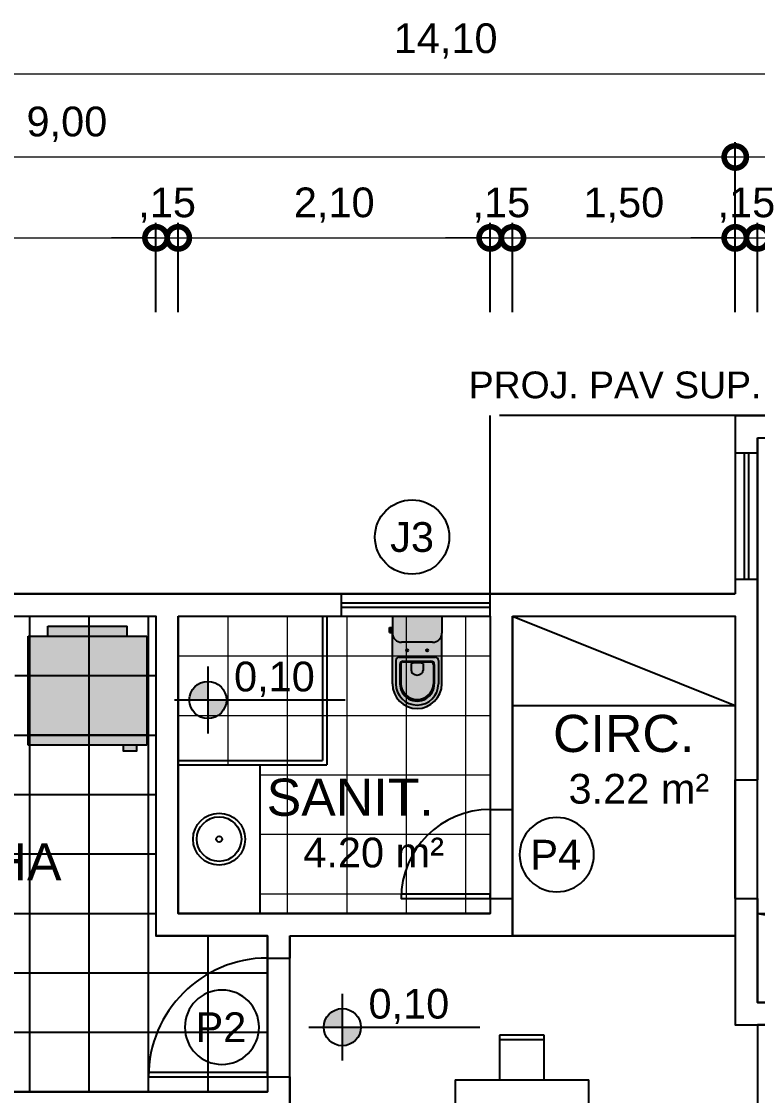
# Model space of a CAD drawing. Header units: metres. Extents: x 47355 to 47486, y 23364 to 23450.
# Drawn here: x 47371.01 to 47375.96, y 23400.64 to 23407.87 of the extents above; entities that cross this region are included whole.
import ezdxf
from ezdxf.enums import TextEntityAlignment as Align

# ---------------------------------------------------------------- set-up
doc = ezdxf.new("R2010")
doc.units = ezdxf.units.M
doc.header["$LTSCALE"] = 0.25
doc.linetypes.add('DASHDOT2', pattern=[12.7, 6.35, -3.175, 0, -3.175])
doc.layers.add('ARQ_0_AREAS', color=7, linetype='Continuous', true_color=0x5a1694, plot=False)
for name, color, linetype in [('ARQ_ALV CT', 4, 'Continuous'), ('ARQ_ALV VS', 2, 'Continuous'), ('ARQ_ESQ CT', 2, 'Continuous'), ('ARQ_MOB 01', 1, 'Continuous'), ('ARQ_MOB 02', 2, 'Continuous'), ('ARQ_PISO 01', 1, 'Continuous'), ('ARQ_PROJ SUP', 1, 'DASHDOT2'), ('ARQ_SAN 01', 1, 'Continuous'), ('ARQ_SAN 02', 2, 'Continuous'), ('ARQ_SIMB 01', 1, 'Continuous'), ('ARQ_TXT 01', 1, 'Continuous'), ('SIMB_01', 1, 'Continuous'), ('SIMB_02', 2, 'Continuous'), ('SIMB_PREENCHIMENTO', 253, 'Continuous'), ('SIMB_TXT', 1, 'Continuous')]:
    doc.layers.add(name, color=color, linetype=linetype)
doc.layers.add('ARQ_CINZA 03', color=252, linetype='Continuous', lineweight=9)
doc.layers.add('ARQ_COTA_AZUL', color=7, linetype='Continuous', lineweight=20, true_color=0x26d968)
doc.styles.add('Annot_1.8mm', font='arial.ttf', dxfattribs={"height": 1.8})
doc.styles.add('Annot_2.0mm', font='arial.ttf', dxfattribs={"height": 2})
doc.styles.add('Annot_2.5mm', font='arial.ttf', dxfattribs={"height": 2.5})
doc.styles.add('cota', font='arial.ttf')
doc.styles.add('SIMB', font='arial.ttf')
doc.dimstyles.new('Info 01 - annot', dxfattribs={"dimtxt": 2, "dimasz": 3, "dimexe": 1, "dimexo": 1, "dimgap": 1, "dimtad": 1, "dimzin": 4, "dimtxsty": 'cota', "dimblk": 'DOTSMALL', "dimcen": 2, "dimdle": 1, "dimclrd": 256, "dimclre": 256, "dimclrt": 1, "dimazin": 2, "dimtfac": 0.09, "dimtix": 1, "dimtmove": 2, "dimatfit": 2, "dimfxl": 5, "dimfxlon": 1, "dimtolj": 1, "dimtzin": 4, "dimlwd": -1, "dimarcsym": 1})

# ---------------------------------------------------------------- blocks, each defined once
blk = doc.blocks.new('g80')
at = {"true_color": 0xffffff}
h = blk.add_hatch(color=7, dxfattribs=at)
h.dxf.hatch_style = 1
h.paths.add_polyline_path([(0, -0.7333), (0.0667, -0.7333), (0.0667, -0.7733), (0.16, -0.7733), (0.16, -0.7333), (0.8, -0.7333), (0.8, 0), (0.6667, 0), (0.6667, 0.0667), (0.1333, 0.0667), (0.1333, 0), (0, 0)])
at = {"layer": 'ARQ_MOB 02'}
for p, q in [((0, 0), (0, -0.7333)), ((0.8, 0), (0, 0)), ((0.1333, 0), (0.1333, 0.0667)), ((0.6667, 0.0667), (0.1333, 0.0667)), ((0.6667, 0), (0.6667, 0.0667)), ((0.8, -0.7333), (0.8, 0)), ((0, -0.6667), (0.8, -0.6667)), ((0, -0.7333), (0.8, -0.7333))]:
    blk.add_line(p, q, dxfattribs=at)
blk.add_lwpolyline([(0.0667, -0.7333), (0.16, -0.7333), (0.16, -0.7733), (0.0667, -0.7733)], close=True, dxfattribs=at)
blk = doc.blocks.new('*U15')
at = {"layer": 'SIMB_02'}
blk.add_circle((0, 0), 2.5, dxfattribs=at)
at = {"layer": 'SIMB_TXT', "style": 'SIMB'}
blk.add_attdef('CDESQ', text='', height=2, dxfattribs=at).set_placement((0, 0), align=Align.MIDDLE_CENTER)
blk = doc.blocks.new('VASO_BELL')
at = {"true_color": 0xffffff}
h = blk.add_hatch(color=7, dxfattribs=at)
h.dxf.hatch_style = 1
edge = h.paths.add_edge_path()
edge.add_line((0, 0), (0.37, 0))
edge.add_line((0.37, 0), (0.37, -0.126))
edge.add_line((0.37, -0.126), (0.37, -0.505))
edge.add_arc((0.185, -0.505), 0.185, 180, 360, ccw=False)
edge.add_line((0, -0.505), (0, -0.126))
edge.add_line((0, -0.126), (0, 0))
h = blk.add_hatch(color=7, dxfattribs=at)
h.dxf.hatch_style = 1
h.paths.add_polyline_path([(-0.0067, -0.0855), (-0.0217, -0.0855), (-0.0217, -0.1205), (-0.0067, -0.1205)])
h = blk.add_hatch(color=7, dxfattribs=at)
h.dxf.hatch_style = 1
h.paths.add_polyline_path([(0, -0.089), (-0.0067, -0.089), (-0.0067, -0.1171), (0, -0.1171)])
at = {"layer": 'ARQ_SAN 01'}
for p, q in [((0.0565, -0.3611), (0.0565, -0.505)), ((0.0625, -0.3611), (0.0625, -0.505)), ((0.0815, -0.3361), (0.2885, -0.3361)), ((0.0815, -0.3421), (0.2885, -0.3421)), ((0.141, -0.3532), (0.141, -0.4061)), ((0.229, -0.3532), (0.229, -0.4061)), ((0.3075, -0.3611), (0.3075, -0.505)), ((0.3135, -0.3611), (0.3135, -0.505))]:
    blk.add_line(p, q, dxfattribs=at)
for centre in [(0.11, -0.255), (0.26, -0.255)]:
    blk.add_circle(centre, 0.0075, dxfattribs=at)
for centre, radius, start, end in [((0.0815, -0.3611), 0.025, 90, 180), ((0.0815, -0.3611), 0.019, 90, 180), ((0.1911, -0.5922), 0.2442, 91.42642, 101.83306), ((0.1789, -0.5922), 0.2442, 78.16694, 88.57358), ((0.2885, -0.3611), 0.025, 0, 90), ((0.2885, -0.3611), 0.019, 0, 90), ((0.168, -0.4061), 0.027, 180, 229.16778), ((0.185, -0.3864), 0.053, 229.16778, 310.83222), ((0.202, -0.4061), 0.027, 310.83222, 0), ((0.185, -0.5055), 0.1285, 179.77728, 0.22272), ((0.185, -0.4994), 0.1226, 182.60055, 357.39945)]:
    blk.add_arc(centre, radius, start, end, dxfattribs=at)
at = {"layer": 'ARQ_SAN 02'}
for p, q in [((0, 0), (0, -0.126)), ((0, 0), (0.37, 0)), ((0.37, 0), (0.37, -0.126)), ((-0.0217, -0.0855), (-0.0065, -0.0855)), ((-0.0217, -0.1205), (-0.0217, -0.0855)), ((-0.0217, -0.1205), (-0.0067, -0.1205)), ((-0.0067, -0.1205), (-0.0067, -0.0855)), ((0, -0.089), (-0.0067, -0.089)), ((0, -0.1171), (-0.0067, -0.1171)), ((0, -0.505), (0, -0.126)), ((0.37, -0.505), (0.37, -0.126)), ((0.301, -0.195), (0.069, -0.195)), ((0.051, -0.3061), (0.319, -0.3061)), ((0.026, -0.3311), (0.026, -0.505)), ((0.344, -0.3311), (0.344, -0.505))]:
    blk.add_line(p, q, dxfattribs=at)
for centre, radius, start, end in [((0.069, -0.126), 0.069, 180, 270), ((0.301, -0.126), 0.069, 270, 0), ((0.051, -0.3311), 0.025, 90, 180), ((0.319, -0.3311), 0.025, 0, 90), ((0.185, -0.505), 0.185, 180, 0), ((0.185, -0.505), 0.159, 180, 0)]:
    blk.add_arc(centre, radius, start, end, dxfattribs=at)
blk = doc.blocks.new('_DotSmall')
at = {"color": 0, "linetype": 'ByBlock', "const_width": 0.5}
blk.add_lwpolyline([(-0.0625, 0, 1), (0.0625, 0, 1)], format="xyb", close=True, dxfattribs=at)
blk = doc.blocks.new('*D24')
at = {"layer": 'ARQ_COTA_AZUL', "lineweight": -2, "transparency": 16777216}
for p, q in [((47366.8141, 23406.4579), (47366.8141, 23407.0579)), ((47375.8141, 23406.4579), (47375.8141, 23407.0579))]:
    blk.add_line(p, q, dxfattribs=at)
at = {"layer": 'ARQ_COTA_AZUL', "transparency": 16777216}
blk.add_line((47366.7141, 23406.9579), (47375.9141, 23406.9579), dxfattribs=at)
at = {"layer": 'ARQ_COTA_AZUL', "transparency": 16777216, "xscale": 0.3, "yscale": 0.3, "zscale": 0.3, "rotation": 180}
blk.add_blockref('_DotSmall', (47366.8141, 23406.9579), dxfattribs=at)
at = {"layer": 'ARQ_COTA_AZUL', "transparency": 16777216, "xscale": 0.3, "yscale": 0.3, "zscale": 0.3}
blk.add_blockref('_DotSmall', (47375.8141, 23406.9579), dxfattribs=at)
at = {"layer": 'ARQ_COTA_AZUL', "color": 1, "transparency": 16777216, "insert": (47371.3141, 23407.1781), "char_height": 0.2, "attachment_point": 5, "style": 'cota'}
blk.add_mtext('\\A1;9,00', dxfattribs=at)
blk = doc.blocks.new('*D25')
at = {"layer": 'ARQ_COTA_AZUL', "lineweight": -2, "transparency": 16777216}
for p, q in [((47375.8141, 23406.4579), (47375.8141, 23407.0579)), ((47379.6141, 23406.4579), (47379.6141, 23407.0579))]:
    blk.add_line(p, q, dxfattribs=at)
at = {"layer": 'ARQ_COTA_AZUL', "transparency": 16777216}
blk.add_line((47375.7141, 23406.9579), (47379.7141, 23406.9579), dxfattribs=at)
at = {"layer": 'ARQ_COTA_AZUL', "transparency": 16777216, "xscale": 0.3, "yscale": 0.3, "zscale": 0.3, "rotation": 180}
blk.add_blockref('_DotSmall', (47375.8141, 23406.9579), dxfattribs=at)
at = {"layer": 'ARQ_COTA_AZUL', "transparency": 16777216, "xscale": 0.3, "yscale": 0.3, "zscale": 0.3}
blk.add_blockref('_DotSmall', (47379.6141, 23406.9579), dxfattribs=at)
at = {"layer": 'ARQ_COTA_AZUL', "color": 1, "transparency": 16777216, "insert": (47377.7141, 23407.1781), "char_height": 0.2, "attachment_point": 5, "style": 'cota'}
blk.add_mtext('\\A1;3,80', dxfattribs=at)
blk = doc.blocks.new('*D29')
at = {"layer": 'ARQ_COTA_AZUL', "lineweight": -2, "transparency": 16777216}
for p, q in [((47368.1641, 23405.9137), (47368.1641, 23406.5137)), ((47371.9141, 23405.9137), (47371.9141, 23406.5137))]:
    blk.add_line(p, q, dxfattribs=at)
at = {"layer": 'ARQ_COTA_AZUL', "transparency": 16777216}
blk.add_line((47368.0641, 23406.4137), (47372.0141, 23406.4137), dxfattribs=at)
at = {"layer": 'ARQ_COTA_AZUL', "transparency": 16777216, "xscale": 0.3, "yscale": 0.3, "zscale": 0.3, "rotation": 180}
blk.add_blockref('_DotSmall', (47368.1641, 23406.4137), dxfattribs=at)
at = {"layer": 'ARQ_COTA_AZUL', "transparency": 16777216, "xscale": 0.3, "yscale": 0.3, "zscale": 0.3}
blk.add_blockref('_DotSmall', (47371.9141, 23406.4137), dxfattribs=at)
at = {"layer": 'ARQ_COTA_AZUL', "color": 1, "transparency": 16777216, "insert": (47370.0391, 23406.6339), "char_height": 0.2, "attachment_point": 5, "style": 'cota'}
blk.add_mtext('\\A1;3,75', dxfattribs=at)
blk = doc.blocks.new('*D30')
at = {"layer": 'ARQ_COTA_AZUL', "lineweight": -2, "transparency": 16777216}
for p, q in [((47371.9141, 23405.9137), (47371.9141, 23406.5137)), ((47372.0641, 23405.9137), (47372.0641, 23406.5137))]:
    blk.add_line(p, q, dxfattribs=at)
at = {"layer": 'ARQ_COTA_AZUL', "transparency": 16777216}
for p, q in [((47371.9141, 23406.4137), (47371.6141, 23406.4137)), ((47371.9141, 23406.4137), (47372.0641, 23406.4137)), ((47372.0641, 23406.4137), (47372.3641, 23406.4137))]:
    blk.add_line(p, q, dxfattribs=at)
at = {"layer": 'ARQ_COTA_AZUL', "transparency": 16777216, "xscale": 0.3, "yscale": 0.3, "zscale": 0.3}
blk.add_blockref('_DotSmall', (47371.9141, 23406.4137), dxfattribs=at)
at = {"layer": 'ARQ_COTA_AZUL', "transparency": 16777216, "xscale": 0.3, "yscale": 0.3, "zscale": 0.3, "rotation": 180}
blk.add_blockref('_DotSmall', (47372.0641, 23406.4137), dxfattribs=at)
at = {"layer": 'ARQ_COTA_AZUL', "color": 1, "transparency": 16777216, "insert": (47371.9891, 23406.6339), "char_height": 0.2, "attachment_point": 5, "style": 'cota'}
blk.add_mtext('\\A1;,15', dxfattribs=at)
blk = doc.blocks.new('*D31')
at = {"layer": 'ARQ_COTA_AZUL', "lineweight": -2, "transparency": 16777216}
for p, q in [((47372.0641, 23405.9137), (47372.0641, 23406.5137)), ((47374.1641, 23405.9137), (47374.1641, 23406.5137))]:
    blk.add_line(p, q, dxfattribs=at)
at = {"layer": 'ARQ_COTA_AZUL', "transparency": 16777216}
blk.add_line((47371.9641, 23406.4137), (47374.2641, 23406.4137), dxfattribs=at)
at = {"layer": 'ARQ_COTA_AZUL', "transparency": 16777216, "xscale": 0.3, "yscale": 0.3, "zscale": 0.3, "rotation": 180}
blk.add_blockref('_DotSmall', (47372.0641, 23406.4137), dxfattribs=at)
at = {"layer": 'ARQ_COTA_AZUL', "transparency": 16777216, "xscale": 0.3, "yscale": 0.3, "zscale": 0.3}
blk.add_blockref('_DotSmall', (47374.1641, 23406.4137), dxfattribs=at)
at = {"layer": 'ARQ_COTA_AZUL', "color": 1, "transparency": 16777216, "insert": (47373.1141, 23406.6339), "char_height": 0.2, "attachment_point": 5, "style": 'cota'}
blk.add_mtext('\\A1;2,10', dxfattribs=at)
blk = doc.blocks.new('*D32')
at = {"layer": 'ARQ_COTA_AZUL', "lineweight": -2, "transparency": 16777216}
for p, q in [((47374.1641, 23405.9137), (47374.1641, 23406.5137)), ((47374.3141, 23405.9137), (47374.3141, 23406.5137))]:
    blk.add_line(p, q, dxfattribs=at)
at = {"layer": 'ARQ_COTA_AZUL', "transparency": 16777216}
for p, q in [((47374.1641, 23406.4137), (47373.8641, 23406.4137)), ((47374.1641, 23406.4137), (47374.3141, 23406.4137)), ((47374.3141, 23406.4137), (47374.6141, 23406.4137))]:
    blk.add_line(p, q, dxfattribs=at)
at = {"layer": 'ARQ_COTA_AZUL', "transparency": 16777216, "xscale": 0.3, "yscale": 0.3, "zscale": 0.3}
blk.add_blockref('_DotSmall', (47374.1641, 23406.4137), dxfattribs=at)
at = {"layer": 'ARQ_COTA_AZUL', "transparency": 16777216, "xscale": 0.3, "yscale": 0.3, "zscale": 0.3, "rotation": 180}
blk.add_blockref('_DotSmall', (47374.3141, 23406.4137), dxfattribs=at)
at = {"layer": 'ARQ_COTA_AZUL', "color": 1, "transparency": 16777216, "insert": (47374.2391, 23406.6339), "char_height": 0.2, "attachment_point": 5, "style": 'cota'}
blk.add_mtext('\\A1;,15', dxfattribs=at)
blk = doc.blocks.new('*D33')
at = {"layer": 'ARQ_COTA_AZUL', "lineweight": -2, "transparency": 16777216}
for p, q in [((47374.3141, 23405.9137), (47374.3141, 23406.5137)), ((47375.8141, 23405.9137), (47375.8141, 23406.5137))]:
    blk.add_line(p, q, dxfattribs=at)
at = {"layer": 'ARQ_COTA_AZUL', "transparency": 16777216}
blk.add_line((47374.2141, 23406.4137), (47375.9141, 23406.4137), dxfattribs=at)
at = {"layer": 'ARQ_COTA_AZUL', "transparency": 16777216, "xscale": 0.3, "yscale": 0.3, "zscale": 0.3, "rotation": 180}
blk.add_blockref('_DotSmall', (47374.3141, 23406.4137), dxfattribs=at)
at = {"layer": 'ARQ_COTA_AZUL', "transparency": 16777216, "xscale": 0.3, "yscale": 0.3, "zscale": 0.3}
blk.add_blockref('_DotSmall', (47375.8141, 23406.4137), dxfattribs=at)
at = {"layer": 'ARQ_COTA_AZUL', "color": 1, "transparency": 16777216, "insert": (47375.0641, 23406.6339), "char_height": 0.2, "attachment_point": 5, "style": 'cota'}
blk.add_mtext('\\A1;1,50', dxfattribs=at)
blk = doc.blocks.new('*D34')
at = {"layer": 'ARQ_COTA_AZUL', "lineweight": -2, "transparency": 16777216}
for p, q in [((47375.8141, 23405.9137), (47375.8141, 23406.5137)), ((47375.9641, 23405.9137), (47375.9641, 23406.5137))]:
    blk.add_line(p, q, dxfattribs=at)
at = {"layer": 'ARQ_COTA_AZUL', "transparency": 16777216}
for p, q in [((47375.8141, 23406.4137), (47375.5141, 23406.4137)), ((47375.8141, 23406.4137), (47375.9641, 23406.4137)), ((47375.9641, 23406.4137), (47376.2641, 23406.4137))]:
    blk.add_line(p, q, dxfattribs=at)
at = {"layer": 'ARQ_COTA_AZUL', "transparency": 16777216, "xscale": 0.3, "yscale": 0.3, "zscale": 0.3}
blk.add_blockref('_DotSmall', (47375.8141, 23406.4137), dxfattribs=at)
at = {"layer": 'ARQ_COTA_AZUL', "transparency": 16777216, "xscale": 0.3, "yscale": 0.3, "zscale": 0.3, "rotation": 180}
blk.add_blockref('_DotSmall', (47375.9641, 23406.4137), dxfattribs=at)
at = {"layer": 'ARQ_COTA_AZUL', "color": 1, "transparency": 16777216, "insert": (47375.8891, 23406.6339), "char_height": 0.2, "attachment_point": 5, "style": 'cota'}
blk.add_mtext('\\A1;,15', dxfattribs=at)
blk = doc.blocks.new('*D35')
at = {"layer": 'ARQ_COTA_AZUL', "lineweight": -2, "transparency": 16777216}
for p, q in [((47375.9641, 23405.9137), (47375.9641, 23406.5137)), ((47379.4641, 23405.9137), (47379.4641, 23406.5137))]:
    blk.add_line(p, q, dxfattribs=at)
at = {"layer": 'ARQ_COTA_AZUL', "transparency": 16777216}
blk.add_line((47375.8641, 23406.4137), (47379.5641, 23406.4137), dxfattribs=at)
at = {"layer": 'ARQ_COTA_AZUL', "transparency": 16777216, "xscale": 0.3, "yscale": 0.3, "zscale": 0.3, "rotation": 180}
blk.add_blockref('_DotSmall', (47375.9641, 23406.4137), dxfattribs=at)
at = {"layer": 'ARQ_COTA_AZUL', "transparency": 16777216, "xscale": 0.3, "yscale": 0.3, "zscale": 0.3}
blk.add_blockref('_DotSmall', (47379.4641, 23406.4137), dxfattribs=at)
at = {"layer": 'ARQ_COTA_AZUL', "color": 1, "transparency": 16777216, "insert": (47377.7141, 23406.6339), "char_height": 0.2, "attachment_point": 5, "style": 'cota'}
blk.add_mtext('\\A1;3,50', dxfattribs=at)
blk = doc.blocks.new('*D59')
at = {"layer": 'ARQ_COTA_AZUL', "lineweight": -2, "transparency": 16777216}
for p, q in [((47366.8141, 23407.0182), (47366.8141, 23407.6182)), ((47380.9141, 23407.0182), (47380.9141, 23407.6182))]:
    blk.add_line(p, q, dxfattribs=at)
at = {"layer": 'ARQ_COTA_AZUL', "transparency": 16777216}
blk.add_line((47366.7141, 23407.5182), (47381.0141, 23407.5182), dxfattribs=at)
at = {"layer": 'ARQ_COTA_AZUL', "transparency": 16777216, "xscale": 0.3, "yscale": 0.3, "zscale": 0.3, "rotation": 180}
blk.add_blockref('_DotSmall', (47366.8141, 23407.5182), dxfattribs=at)
at = {"layer": 'ARQ_COTA_AZUL', "transparency": 16777216, "xscale": 0.3, "yscale": 0.3, "zscale": 0.3}
blk.add_blockref('_DotSmall', (47380.9141, 23407.5182), dxfattribs=at)
at = {"layer": 'ARQ_COTA_AZUL', "color": 1, "transparency": 16777216, "insert": (47373.8641, 23407.7384), "char_height": 0.2, "attachment_point": 5, "style": 'cota'}
blk.add_mtext('\\A1;14,10', dxfattribs=at)
blk = doc.blocks.new('*D65')
at = {"layer": 'ARQ_COTA_AZUL', "transparency": 16777216}
blk.add_line((47365.2407, 23401.7678), (47365.2407, 23403.9678), dxfattribs=at)
at = {"layer": 'ARQ_COTA_AZUL', "lineweight": -2, "transparency": 16777216}
for p, q in [((47365.7407, 23403.8678), (47365.1407, 23403.8678)), ((47365.7407, 23401.8678), (47365.1407, 23401.8678))]:
    blk.add_line(p, q, dxfattribs=at)
at = {"layer": 'ARQ_COTA_AZUL', "transparency": 16777216, "xscale": 0.3, "yscale": 0.3, "zscale": 0.3}
for p, rotation in [((47365.2407, 23403.8678), 90), ((47365.2407, 23401.8678), 270)]:
    blk.add_blockref('_DotSmall', p, dxfattribs=dict(at, rotation=rotation))
at = {"layer": 'ARQ_COTA_AZUL', "color": 1, "transparency": 16777216, "insert": (47365.0205, 23402.8678), "char_height": 0.2, "attachment_point": 5, "rotation": 90, "style": 'cota'}
blk.add_mtext('\\A1;2,00', dxfattribs=at)
blk = doc.blocks.new('*D67')
at = {"layer": 'ARQ_COTA_AZUL', "transparency": 16777216}
blk.add_line((47365.2407, 23403.9178), (47365.2407, 23405.1678), dxfattribs=at)
at = {"layer": 'ARQ_COTA_AZUL', "lineweight": -2, "transparency": 16777216}
for p, q in [((47365.7407, 23405.0678), (47365.1407, 23405.0678)), ((47365.7407, 23404.0178), (47365.1407, 23404.0178))]:
    blk.add_line(p, q, dxfattribs=at)
at = {"layer": 'ARQ_COTA_AZUL', "transparency": 16777216, "xscale": 0.3, "yscale": 0.3, "zscale": 0.3}
for p, rotation in [((47365.2407, 23405.0678), 90), ((47365.2407, 23404.0178), 270)]:
    blk.add_blockref('_DotSmall', p, dxfattribs=dict(at, rotation=rotation))
at = {"layer": 'ARQ_COTA_AZUL', "color": 1, "transparency": 16777216, "insert": (47365.0205, 23404.5428), "char_height": 0.2, "attachment_point": 5, "rotation": 90, "style": 'cota'}
blk.add_mtext('\\A1;1,05', dxfattribs=at)
blk = doc.blocks.new('*D68')
at = {"layer": 'ARQ_COTA_AZUL', "transparency": 16777216}
for p, q in [((47365.2407, 23405.2178), (47365.2407, 23405.5178)), ((47365.2407, 23405.0678), (47365.2407, 23405.2178)), ((47365.2407, 23405.0678), (47365.2407, 23404.7678))]:
    blk.add_line(p, q, dxfattribs=at)
at = {"layer": 'ARQ_COTA_AZUL', "lineweight": -2, "transparency": 16777216}
for p, q in [((47365.7407, 23405.2178), (47365.1407, 23405.2178)), ((47365.7407, 23405.0678), (47365.1407, 23405.0678))]:
    blk.add_line(p, q, dxfattribs=at)
at = {"layer": 'ARQ_COTA_AZUL', "transparency": 16777216, "xscale": 0.3, "yscale": 0.3, "zscale": 0.3}
for p, rotation in [((47365.2407, 23405.2178), 270), ((47365.2407, 23405.0678), 90)]:
    blk.add_blockref('_DotSmall', p, dxfattribs=dict(at, rotation=rotation))
at = {"layer": 'ARQ_COTA_AZUL', "color": 1, "transparency": 16777216, "insert": (47365.0205, 23405.1428), "char_height": 0.2, "attachment_point": 5, "rotation": 90, "style": 'cota'}
blk.add_mtext('\\A1;,15', dxfattribs=at)
blk = doc.blocks.new('*D72')
at = {"layer": 'ARQ_COTA_AZUL', "transparency": 16777216}
blk.add_line((47364.4661, 23403.9178), (47364.4661, 23405.3178), dxfattribs=at)
at = {"layer": 'ARQ_COTA_AZUL', "lineweight": -2, "transparency": 16777216}
for p, q in [((47364.9661, 23405.2178), (47364.3661, 23405.2178)), ((47364.9661, 23404.0178), (47364.3661, 23404.0178))]:
    blk.add_line(p, q, dxfattribs=at)
at = {"layer": 'ARQ_COTA_AZUL', "transparency": 16777216, "xscale": 0.3, "yscale": 0.3, "zscale": 0.3}
for p, rotation in [((47364.4661, 23405.2178), 90), ((47364.4661, 23404.0178), 270)]:
    blk.add_blockref('_DotSmall', p, dxfattribs=dict(at, rotation=rotation))
at = {"layer": 'ARQ_COTA_AZUL', "color": 1, "transparency": 16777216, "insert": (47364.2459, 23404.6178), "char_height": 0.2, "attachment_point": 5, "rotation": 90, "style": 'cota'}
blk.add_mtext('\\A1;1,20', dxfattribs=at)
blk = doc.blocks.new('*D73')
at = {"layer": 'ARQ_COTA_AZUL', "transparency": 16777216}
for p, q in [((47365.2407, 23401.8678), (47365.2407, 23402.1678)), ((47365.2407, 23401.8678), (47365.2407, 23401.7178)), ((47365.2407, 23401.7178), (47365.2407, 23401.4178))]:
    blk.add_line(p, q, dxfattribs=at)
at = {"layer": 'ARQ_COTA_AZUL', "lineweight": -2, "transparency": 16777216}
for p, q in [((47365.7407, 23401.8678), (47365.1407, 23401.8678)), ((47365.7407, 23401.7178), (47365.1407, 23401.7178))]:
    blk.add_line(p, q, dxfattribs=at)
at = {"layer": 'ARQ_COTA_AZUL', "transparency": 16777216, "xscale": 0.3, "yscale": 0.3, "zscale": 0.3}
for p, rotation in [((47365.2407, 23401.8678), 270), ((47365.2407, 23401.7178), 90)]:
    blk.add_blockref('_DotSmall', p, dxfattribs=dict(at, rotation=rotation))
at = {"layer": 'ARQ_COTA_AZUL', "color": 1, "transparency": 16777216, "insert": (47365.0205, 23401.7928), "char_height": 0.2, "attachment_point": 5, "rotation": 90, "style": 'cota'}
blk.add_mtext('\\A1;,15', dxfattribs=at)
blk = doc.blocks.new('*D74')
at = {"layer": 'ARQ_COTA_AZUL', "transparency": 16777216}
blk.add_line((47365.2407, 23401.8178), (47365.2407, 23400.5678), dxfattribs=at)
at = {"layer": 'ARQ_COTA_AZUL', "lineweight": -2, "transparency": 16777216}
for p, q in [((47365.7407, 23401.7178), (47365.1407, 23401.7178)), ((47365.7407, 23400.6678), (47365.1407, 23400.6678))]:
    blk.add_line(p, q, dxfattribs=at)
at = {"layer": 'ARQ_COTA_AZUL', "transparency": 16777216, "xscale": 0.3, "yscale": 0.3, "zscale": 0.3}
for p, rotation in [((47365.2407, 23401.7178), 90), ((47365.2407, 23400.6678), 270)]:
    blk.add_blockref('_DotSmall', p, dxfattribs=dict(at, rotation=rotation))
at = {"layer": 'ARQ_COTA_AZUL', "color": 1, "transparency": 16777216, "insert": (47365.0205, 23401.1928), "char_height": 0.2, "attachment_point": 5, "rotation": 90, "style": 'cota'}
blk.add_mtext('\\A1;1,05', dxfattribs=at)
blk = doc.blocks.new('*D75')
at = {"layer": 'ARQ_COTA_AZUL', "transparency": 16777216}
blk.add_line((47363.9433, 23396.4678), (47363.9433, 23405.3178), dxfattribs=at)
at = {"layer": 'ARQ_COTA_AZUL', "lineweight": -2, "transparency": 16777216}
for p, q in [((47364.4433, 23405.2178), (47363.8433, 23405.2178)), ((47364.4433, 23396.5678), (47363.8433, 23396.5678))]:
    blk.add_line(p, q, dxfattribs=at)
at = {"layer": 'ARQ_COTA_AZUL', "transparency": 16777216, "xscale": 0.3, "yscale": 0.3, "zscale": 0.3}
for p, rotation in [((47363.9433, 23405.2178), 90), ((47363.9433, 23396.5678), 270)]:
    blk.add_blockref('_DotSmall', p, dxfattribs=dict(at, rotation=rotation))
at = {"layer": 'ARQ_COTA_AZUL', "color": 1, "transparency": 16777216, "insert": (47363.7231, 23400.8928), "char_height": 0.2, "attachment_point": 5, "rotation": 90, "style": 'cota'}
blk.add_mtext('\\A1;8,65', dxfattribs=at)
blk = doc.blocks.new('M6')
for p, q in [((-1.2375, 0), (-1.2375, 0.3)), ((-1.2375, 0.3), (-0.9375, 0.3)), ((-0.9375, 0.3), (-0.9375, 0)), ((-0.55, 0.3), (-0.55, 0)), ((-0.25, 0.3), (-0.55, 0.3)), ((-0.25, 0), (-0.25, 0.3)), ((-1.2375, 0.27), (-0.9375, 0.27)), ((-0.25, 0.27), (-0.55, 0.27)), ((0, 0), (-1.4875, 0)), ((-1.4875, -0.9), (-1.4875, 0)), ((0, -0.9), (0, 0)), ((-1.4875, -0.3), (-1.7875, -0.3)), ((-1.7875, -0.3), (-1.7875, -0.6)), ((-1.7575, -0.3), (-1.7575, -0.6)), ((0, -0.3), (0.3, -0.3)), ((0.27, -0.3), (0.27, -0.6)), ((0.3, -0.3), (0.3, -0.6)), ((-1.7875, -0.6), (-1.4875, -0.6)), ((0.3, -0.6), (0, -0.6)), ((-1.4875, -0.9), (0, -0.9)), ((-1.2375, -0.9), (-1.2375, -1.2)), ((-0.9375, -1.2), (-0.9375, -0.9)), ((-0.55, -1.2), (-0.55, -0.9)), ((-0.25, -0.9), (-0.25, -1.2)), ((-1.2375, -1.17), (-0.9375, -1.17)), ((-1.2375, -1.2), (-0.9375, -1.2)), ((-0.25, -1.17), (-0.55, -1.17)), ((-0.25, -1.2), (-0.55, -1.2))]:
    blk.add_line(p, q)
blk = doc.blocks.new('nivel_PB_A_D')
at = {"layer": 'SIMB_PREENCHIMENTO', "transparency": 33554587}
h = blk.add_hatch(color=256, dxfattribs=at)
h.dxf.hatch_style = 1
h.paths.add_polyline_path([(0, 1.25, 0.414214), (-1.25, 0), (0, 0)])
h.paths.add_polyline_path([(1.25, 0), (0, 0), (0, -1.25, 0.414214)])
at = {"layer": 'SIMB_01'}
for p, q in [((0, 2.25), (0, -2.25)), ((-2.25, 0), (9.25, 0))]:
    blk.add_line(p, q, dxfattribs=at)
blk.add_circle((0, 0), 1.25, dxfattribs=at)
at = {"layer": 'SIMB_TXT', "style": 'SIMB'}
blk.add_attdef('00,00', (1.763, 0.576), '', height=2, dxfattribs=at)
blk = doc.blocks.new('COD_ESQ')
at = {"layer": 'SIMB_02'}
blk.add_circle((0, 0), 2.5, dxfattribs=at)
at = {"layer": 'SIMB_TXT', "style": 'SIMB'}
blk.add_attdef('CDESQ', text='', height=2, dxfattribs=at).set_placement((0, 0), align=Align.MIDDLE_CENTER)
blk = doc.blocks.new('*D393')
at = {"layer": 'ARQ_COTA_AZUL', "lineweight": -2, "transparency": 16777216}
for p, q in [((47372.6641, 23394.3387), (47372.6641, 23393.7387)), ((47372.8141, 23394.3387), (47372.8141, 23393.7387))]:
    blk.add_line(p, q, dxfattribs=at)
at = {"layer": 'ARQ_COTA_AZUL', "transparency": 16777216}
for p, q in [((47372.6641, 23393.8387), (47372.3641, 23393.8387)), ((47372.8141, 23393.8387), (47372.6641, 23393.8387)), ((47372.8141, 23393.8387), (47373.1141, 23393.8387))]:
    blk.add_line(p, q, dxfattribs=at)
at = {"layer": 'ARQ_COTA_AZUL', "transparency": 16777216, "xscale": 0.3, "yscale": 0.3, "zscale": 0.3}
blk.add_blockref('_DotSmall', (47372.6641, 23393.8387), dxfattribs=at)
at = {"layer": 'ARQ_COTA_AZUL', "transparency": 16777216, "xscale": 0.3, "yscale": 0.3, "zscale": 0.3, "rotation": 180}
blk.add_blockref('_DotSmall', (47372.8141, 23393.8387), dxfattribs=at)
at = {"layer": 'ARQ_COTA_AZUL', "color": 1, "transparency": 16777216, "insert": (47372.7391, 23394.0589), "char_height": 0.2, "attachment_point": 5, "style": 'cota'}
blk.add_mtext('\\A1;,15', dxfattribs=at)
blk = doc.blocks.new('*D394')
at = {"layer": 'ARQ_COTA_AZUL', "lineweight": -2, "transparency": 16777216}
for p, q in [((47369.5641, 23394.3387), (47369.5641, 23393.7387)), ((47372.6641, 23394.3387), (47372.6641, 23393.7387))]:
    blk.add_line(p, q, dxfattribs=at)
at = {"layer": 'ARQ_COTA_AZUL', "transparency": 16777216}
blk.add_line((47372.7641, 23393.8387), (47369.4641, 23393.8387), dxfattribs=at)
at = {"layer": 'ARQ_COTA_AZUL', "transparency": 16777216, "xscale": 0.3, "yscale": 0.3, "zscale": 0.3, "rotation": 180}
blk.add_blockref('_DotSmall', (47369.5641, 23393.8387), dxfattribs=at)
at = {"layer": 'ARQ_COTA_AZUL', "transparency": 16777216, "xscale": 0.3, "yscale": 0.3, "zscale": 0.3}
blk.add_blockref('_DotSmall', (47372.6641, 23393.8387), dxfattribs=at)
at = {"layer": 'ARQ_COTA_AZUL', "color": 1, "transparency": 16777216, "insert": (47371.1141, 23394.0589), "char_height": 0.2, "attachment_point": 5, "style": 'cota'}
blk.add_mtext('\\A1;3,10', dxfattribs=at)

msp = doc.modelspace()

# ---------------------------------------------------------------- hatches: boundary and pattern name
at = {"layer": 'ARQ_CINZA 03'}
h = msp.add_hatch(dxfattribs=at)
h.set_pattern_fill('_USER', color=256, scale=0.4, double=1, pattern_type=0)
h.set_pattern_definition([(0, (0, 0), (0, 0.4), []), (90, (0, 0), (-0.4, 2e-17), [])])
h.paths.add_polyline_path([(47372.6141, 23402.8678), (47372.6141, 23401.8678), (47374.1641, 23401.8678), (47374.1641, 23403.8678), (47372.0641, 23403.8678), (47372.0641, 23402.8678)])
at = {"layer": 'SIMB_PREENCHIMENTO'}
h = msp.add_hatch(dxfattribs=at)
h.set_pattern_fill('_USER', color=256, scale=0.4, double=1, pattern_type=0)
h.set_pattern_definition([(0, (47372.66406, 23400.6678), (0, 0.4), []), (90, (47372.66406, 23400.6678), (-0.4, 2e-17), [])])
h.paths.add_polyline_path([(47368.7641, 23402.4678), (47368.1641, 23402.4678), (47368.1641, 23400.6678), (47372.6641, 23400.6678), (47372.6641, 23401.7178), (47371.9141, 23401.7178), (47371.9141, 23403.8678), (47370.9641, 23403.8678), (47370.9641, 23403.2678), (47368.7641, 23403.2678)])

# ---------------------------------------------------------------- linework, layer by layer
at = {"layer": 'ARQ_0_AREAS'}
msp.add_lwpolyline([(47375.8141, 23404.0178), (47366.8141, 23404.0178), (47366.8141, 23400.5178), (47369.4141, 23400.5178), (47369.4141, 23398.1678), (47375.8141, 23398.1678), (47375.8141, 23396.5678), (47380.9141, 23396.5678), (47380.9141, 23401.2678), (47379.6141, 23401.2678), (47379.6141, 23405.2178), (47375.8141, 23405.2178), (47375.8141, 23404.0178)], dxfattribs=at)
for points in [[(47375.9641, 23405.0678), (47379.4641, 23405.0678), (47379.4641, 23401.2678), (47375.9641, 23401.2678)], [(47368.1641, 23403.8678), (47371.9141, 23403.8678), (47371.9141, 23401.7178), (47372.6641, 23401.7178), (47372.6641, 23400.6678), (47368.1641, 23400.6678)], [(47372.0641, 23403.8678), (47374.1641, 23403.8678), (47374.1641, 23401.8678), (47372.0641, 23401.8678)], [(47374.3141, 23403.8678), (47375.8141, 23403.8678), (47375.8141, 23401.7178), (47374.3141, 23401.7178)], [(47372.8141, 23401.7178), (47375.8141, 23401.7178), (47375.8141, 23401.1178), (47375.9641, 23401.1178), (47375.9641, 23398.3178), (47372.8141, 23398.3178)], [(47380.7641, 23401.1178), (47375.9641, 23401.1178), (47375.9641, 23396.7178), (47380.7641, 23396.7178)]]:
    msp.add_lwpolyline(points, close=True, dxfattribs=at)
at = {"layer": 'ARQ_ALV CT'}
for p, q in [((47375.8141, 23405.2178), (47375.8141, 23404.9678)), ((47375.8141, 23405.2178), (47379.6141, 23405.2178)), ((47375.9641, 23405.0678), (47375.9641, 23404.9678)), ((47375.9641, 23405.0678), (47379.4641, 23405.0678)), ((47375.8141, 23404.9678), (47375.9641, 23404.9678)), ((47375.8141, 23404.1178), (47375.9641, 23404.1178)), ((47375.8141, 23404.1178), (47375.8141, 23404.0178)), ((47375.9641, 23404.1178), (47375.9641, 23402.7678)), ((47370.8641, 23404.0178), (47375.8141, 23404.0178)), ((47370.8641, 23403.8678), (47371.9141, 23403.8678)), ((47371.9141, 23403.8678), (47371.9141, 23401.7178)), ((47372.0641, 23403.8678), (47372.0641, 23401.8678)), ((47372.0641, 23403.8678), (47374.1641, 23403.8678)), ((47374.1641, 23403.8678), (47374.1641, 23402.5678)), ((47374.3141, 23403.8678), (47374.3141, 23402.5678)), ((47374.3141, 23403.8678), (47375.8141, 23403.8678)), ((47375.8141, 23403.8678), (47375.8141, 23402.7678)), ((47375.8141, 23402.7678), (47375.9641, 23402.7678)), ((47374.1641, 23402.5678), (47374.3141, 23402.5678)), ((47374.1641, 23401.9678), (47374.1641, 23401.8678)), ((47374.1641, 23401.9678), (47374.3141, 23401.9678)), ((47374.3141, 23401.9678), (47374.3141, 23401.7178)), ((47375.8141, 23401.9678), (47375.9641, 23401.9678)), ((47375.8141, 23401.9678), (47375.8141, 23401.1178)), ((47375.9641, 23401.9678), (47375.9641, 23401.2678)), ((47372.0641, 23401.8678), (47374.1641, 23401.8678)), ((47372.6641, 23401.7178), (47371.9141, 23401.7178)), ((47372.6641, 23401.5678), (47372.6641, 23401.7178)), ((47372.8141, 23401.7178), (47374.3141, 23401.7178)), ((47372.8141, 23401.7178), (47372.8141, 23401.5678)), ((47372.6641, 23401.5678), (47372.8141, 23401.5678)), ((47375.9641, 23401.2678), (47379.4641, 23401.2678)), ((47375.8141, 23401.1178), (47379.7141, 23401.1178)), ((47372.6641, 23400.7678), (47372.8141, 23400.7678)), ((47372.6641, 23400.7678), (47372.6641, 23400.6678)), ((47372.8141, 23400.7678), (47372.8141, 23400.5178)), ((47372.6641, 23400.6678), (47368.1641, 23400.6678))]:
    msp.add_line(p, q, dxfattribs=at)
at = {"layer": 'ARQ_ALV VS'}
for p, q in [((47375.8141, 23404.9678), (47375.8141, 23404.1178)), ((47375.9641, 23404.9678), (47375.9641, 23404.1178))]:
    msp.add_line(p, q, dxfattribs=at)
at = {"layer": 'ARQ_ESQ CT'}
for p, q in [((47375.8741, 23404.9678), (47375.8741, 23404.1178)), ((47375.9041, 23404.9678), (47375.9041, 23404.1178)), ((47373.0341, 23403.8678), (47373.0341, 23402.8978)), ((47373.0641, 23403.8678), (47373.0641, 23402.8678)), ((47372.0641, 23402.8978), (47373.0341, 23402.8978)), ((47372.0641, 23402.8678), (47373.0641, 23402.8678))]:
    msp.add_line(p, q, dxfattribs=at)
for points in [[(47374.1641, 23401.9678), (47374.1641, 23401.9978), (47373.5641, 23401.9978), (47373.5641, 23401.9678)], [(47372.6641, 23400.7678), (47372.6641, 23400.7978), (47371.8641, 23400.7978), (47371.8641, 23400.7678)]]:
    msp.add_lwpolyline(points, close=True, dxfattribs=at)
at = {"layer": 'ARQ_MOB 01'}
for p, q in [((47374.3141, 23403.8678), (47375.8141, 23403.2678)), ((47374.3141, 23403.2678), (47375.8141, 23403.2678)), ((47375.9641, 23401.8678), (47379.4641, 23401.8678)), ((47375.9641, 23401.8678), (47379.4641, 23401.2678))]:
    msp.add_line(p, q, dxfattribs=at)
at = {"layer": 'ARQ_PISO 01'}
for p, q in [((47375.8141, 23401.9678), (47375.8141, 23402.7678)), ((47374.1641, 23402.5678), (47374.1641, 23401.9678)), ((47374.3141, 23402.5678), (47374.3141, 23401.9678)), ((47372.6641, 23400.7678), (47372.6641, 23401.5678)), ((47372.8141, 23400.7678), (47372.8141, 23401.5678))]:
    msp.add_line(p, q, dxfattribs=at)
at = {"layer": 'ARQ_PROJ SUP'}
for p, q in [((47374.1641, 23404.0178), (47374.1641, 23405.2178)), ((47375.8141, 23405.2178), (47374.1641, 23405.2178)), ((47373.1641, 23403.8678), (47373.1641, 23404.0178)), ((47374.1641, 23403.8678), (47374.1641, 23404.0178)), ((47373.1641, 23403.9578), (47374.1641, 23403.9578)), ((47373.1641, 23403.9278), (47374.1641, 23403.9278))]:
    msp.add_line(p, q, dxfattribs=at)
at = {"layer": 'ARQ_SAN 02'}
for p, q in [((47372.0641, 23402.8678), (47372.6141, 23402.8678)), ((47372.6141, 23402.8678), (47372.6141, 23401.8678))]:
    msp.add_line(p, q, dxfattribs=at)
for radius in [0.175, 0.15, 0.02]:
    msp.add_circle((47372.3391, 23402.3678), radius, dxfattribs=at)
at = {"layer": 'ARQ_SIMB 01'}
for centre, radius in [((47374.1641, 23401.9678), 0.6), ((47372.6641, 23400.7678), 0.8)]:
    msp.add_arc(centre, radius, 90, 180, dxfattribs=at)

# ---------------------------------------------------------------- block references
at = {"xscale": 0.1, "yscale": 0.1, "zscale": 0.1}
msp.add_blockref('COD_ESQ', (47373.6383, 23404.4008), dxfattribs=at).add_auto_attribs({'CDESQ': 'J3'})
at = {"layer": 'ARQ_0_AREAS', "xscale": 0.1, "yscale": 0.1, "zscale": 0.1}
for p in [(47372.2634, 23403.3045), (47373.1684, 23401.1028)]:
    msp.add_blockref('nivel_PB_A_D', p, dxfattribs=at).add_auto_attribs({'00,00': '0,10'})
at = {"layer": 'ARQ_COTA_AZUL', "xscale": -1}
msp.add_blockref('g80', (47371.8526, 23403.7345), dxfattribs=at)
at = {"layer": 'ARQ_MOB 01', "rotation": 270}
msp.add_blockref('M6', (47374.8273, 23399.2603), dxfattribs=at)
at = {"layer": 'ARQ_SAN 01', "xscale": 0.900000000000091, "yscale": 0.900000000000091, "zscale": 0.900000000000091}
msp.add_blockref('VASO_BELL', (47373.5058, 23403.8678), dxfattribs=at)
at = {"layer": 'SIMB_01'}
ref = msp.add_blockref('*U15', (47374.6125, 23402.2633), dxfattribs=dict(at, xscale=-0.1, yscale=0.1, zscale=0.1))
ref.add_attrib('CDESQ', 'P4', dxfattribs={"layer": 'SIMB_TXT', "height": 0.2, "style": 'SIMB'}).set_placement((47374.6057, 23402.2633), align=Align.MIDDLE_CENTER)
ref = msp.add_blockref('*U15', (47372.3581, 23401.1025), dxfattribs=dict(at, xscale=-0.1, yscale=0.1, zscale=0.1))
ref.add_attrib('CDESQ', 'P2', dxfattribs={"layer": 'SIMB_TXT', "height": 0.2, "style": 'SIMB'}).set_placement((47372.3513, 23401.1025), align=Align.MIDDLE_CENTER)

# ---------------------------------------------------------------- texts
at = {"layer": 'ARQ_TXT 01', "attachment_point": 1}
for s, insert, char_height, width, style in [('PROJ. PAV SUP.', (47374.0198, 23405.5144), 0.18, 3.862341, 'Annot_1.8mm'), ('CIRC.', (47374.5874, 23403.2041), 0.25, 2.41083, 'Annot_2.5mm'), ('3.22 m²', (47374.6917, 23402.8069), 0.2, 1.1094, 'Annot_2.0mm'), ('SANIT.', (47372.6591, 23402.775), 0.25, 3.21293, 'Annot_2.5mm'), ('4.20 m²', (47372.9059, 23402.3778), 0.2, 1.1094, 'Annot_2.0mm'), ('COZINHA', (47369.7068, 23402.34), 0.25, 2.41083, 'Annot_2.5mm')]:
    msp.add_mtext(s, dxfattribs=dict(at, insert=insert, char_height=char_height, width=width, style=style))

# ---------------------------------------------------------------- dimensions: what is measured, and where the dimension line sits
at = {"layer": 'ARQ_COTA_AZUL'}
for base, p1, p2, picture, middle in [((47380.9141, 23407.5182), (47366.8141, 23404.0178), (47380.9141, 23401.2678), '*D59', (47373.8641, 23407.7384)), ((47375.8141, 23406.9579), (47366.8141, 23404.0178), (47375.8141, 23405.2178), '*D24', (47371.3141, 23407.1781)), ((47379.6141, 23406.9579), (47375.8141, 23405.2178), (47379.6141, 23405.2178), '*D25', (47377.7141, 23407.1781)), ((47371.9141, 23406.4137), (47368.1641, 23403.8678), (47371.9141, 23403.8678), '*D29', (47370.0391, 23406.6339)), ((47372.0641, 23406.4137), (47371.9141, 23404.0178), (47372.0641, 23403.8678), '*D30', (47371.9891, 23406.6339)), ((47374.1641, 23406.4137), (47372.0641, 23403.8678), (47374.1641, 23403.8678), '*D31', (47373.1141, 23406.6339)), ((47374.3141, 23406.4137), (47374.1641, 23403.8678), (47374.3141, 23403.8678), '*D32', (47374.2391, 23406.6339)), ((47375.8141, 23406.4137), (47374.3141, 23404.8178), (47375.8141, 23405.2178), '*D33', (47375.0641, 23406.6339)), ((47375.9641, 23406.4137), (47375.8141, 23405.2178), (47375.9641, 23405.0678), '*D34', (47375.8891, 23406.6339)), ((47379.4641, 23406.4137), (47375.9641, 23405.0678), (47379.4641, 23405.0678), '*D35', (47377.7141, 23406.6339)), ((47369.5641, 23393.8387), (47372.6641, 23400.6678), (47369.5641, 23400.5178), '*D394', (47371.1141, 23394.0589)), ((47372.6641, 23393.8387), (47372.8141, 23400.5178), (47372.6641, 23400.6678), '*D393', (47372.7391, 23394.0589))]:
    dim = msp.add_linear_dim(base=base, p1=p1, p2=p2, dimstyle='Info 01 - annot', dxfattribs=at)
    dim.commit()
    dim.dimension.update_dxf_attribs({"geometry": picture, "text_midpoint": middle})
for base, p1, p2, picture, middle in [((47365.2407, 23405.2178), (47375.9641, 23405.0678), (47375.8141, 23405.2178), '*D68', (47365.0205, 23405.1428)), ((47363.9433, 23405.2178), (47375.8141, 23396.5678), (47375.8141, 23405.2178), '*D75', (47363.7231, 23400.8928)), ((47364.4661, 23405.2178), (47366.8141, 23404.0178), (47375.8141, 23405.2178), '*D72', (47364.2459, 23404.6178)), ((47365.2407, 23405.0678), (47366.8141, 23404.0178), (47375.9641, 23405.0678), '*D67', (47365.0205, 23404.5428)), ((47365.2407, 23403.8678), (47372.0641, 23401.8678), (47366.8141, 23403.8678), '*D65', (47365.0205, 23402.8678)), ((47365.2407, 23401.7178), (47372.0641, 23401.8678), (47371.9141, 23401.7178), '*D73', (47365.0205, 23401.7928)), ((47365.2407, 23400.6678), (47371.9141, 23401.7178), (47366.8141, 23400.6678), '*D74', (47365.0205, 23401.1928))]:
    dim = msp.add_linear_dim(base=base, p1=p1, p2=p2, angle=90, dimstyle='Info 01 - annot', dxfattribs=at)
    dim.commit()
    dim.dimension.update_dxf_attribs({"geometry": picture, "text_midpoint": middle})

doc.saveas('drawing.dxf')
